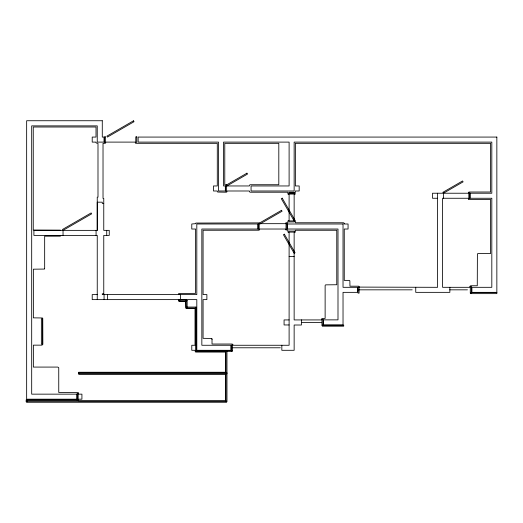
<?xml version="1.0" encoding="UTF-8"?>
<svg xmlns="http://www.w3.org/2000/svg" width="523" height="523" viewBox="0 0 523 523"><rect width="100%" height="100%" fill="white"/><g stroke="black" fill="none" stroke-linecap="round" stroke-linejoin="round"><path stroke-width="0.78" d="M97.245 299.62L97.245 235.402L33.903 235.402L33.903 230.368L97.245 230.368L97.245 202.179L102.279 202.179L102.279 203.447L103.763 203.447M60.864 235.402L60.766 235.657A0.974 0.974 0 0 1 60.446 236.01A1.039 1.039 0 0 1 60.08 236.167L44.664 236.187L44.664 268.279A1.046 1.046 0 0 1 44.592 268.567L44.37 268.894M63.041 230.368L91.649 213.855L91.12 212.933L62.512 229.453L63.041 230.368L63.041 235.402M443.432 193.229L463.097 181.873L462.567 180.958L442.903 192.314L443.432 193.229L443.432 198.263M286.055 222.883L287.872 222.765L287.879 221.321A0.954 0.954 0 0 1 288.389 220.562L289.108 220.412L289.108 194.569L288.173 194.275A0.974 0.974 0 0 1 288.042 194.125A1.026 1.026 0 0 1 287.892 193.758L287.872 192.222L250.301 192.216A0.954 0.954 0 0 1 250.014 192.144L249.922 192.104A1.053 1.053 0 0 1 249.419 191.483L249.393 190.993L227.126 190.993L227.008 191.686A1.053 1.053 0 0 1 226.59 192.111L226.505 192.144A0.954 0.954 0 0 1 226.217 192.216L217.731 192.052A0.981 0.981 0 0 1 217.581 191.928A1.053 1.053 0 0 1 217.457 191.771A1 1 0 0 1 217.306 191.411L217.287 190.993L213.482 190.993L213.482 185.959L217.287 185.959L217.287 143.335L136.091 143.315A1.013 1.013 0 0 1 135.817 143.217A1.053 1.053 0 0 1 135.444 142.877M294.56 194.549L294.142 194.569L294.142 220.412M437.561 198.263L432.521 198.263L432.521 193.229L468.32 193.229L468.445 192.529A0.974 0.974 0 0 1 468.693 192.229L468.771 192.17A1.039 1.039 0 0 1 469.131 192.019L490.587 192L490.587 143.335L295.371 143.335L295.371 185.959L299.176 185.959L299.176 190.993L295.371 190.993L295.077 194.275A1.053 1.053 0 0 1 294.554 194.556M289.108 256.551L294.142 256.551M357.497 289.834L412.202 289.834M449.688 289.834L467.431 289.834M103.763 293.789L102.279 293.789L102.279 294.586L196.811 294.586L196.811 223.994L257.891 223.994L257.891 229.028L201.845 229.028L201.845 345.265L230.82 345.265L230.82 350.299L196.811 350.299L196.811 299.62L92.211 299.62L92.211 294.586L97.245 294.586M178.853 294.364L179.866 294.364M178.853 300.405L179.866 300.405M289.108 319.926L284.074 319.926L284.074 324.96L289.108 324.96M302.013 322.443L321.364 322.443M232.591 347.782L280.335 347.782M78.705 372.755L226.91 372.755L226.91 373.762L78.705 373.762M294.56 220.431L295.292 221.033A1.046 1.046 0 0 1 295.364 221.321L295.371 222.765L343.35 222.765A1.046 1.046 0 0 1 343.637 222.837L343.964 223.06A1.046 1.046 0 0 1 344.16 223.308M60.629 230.368L60.59 230.329A1.053 1.053 0 0 0 60.354 230.153L33.256 230.035L33.256 127.004L96.016 127.004L96.016 137.072L92.211 137.072L92.211 142.106L96.016 142.106L96.036 142.524A1.026 1.026 0 0 0 96.186 142.89A0.974 0.974 0 0 0 96.31 143.041L97.991 143.335L97.991 197.145L97.245 197.145L97.245 230.368M468.615 199.198L468.32 198.263L442.595 198.263L442.595 287.317L469.778 287.317L469.778 286.656A1.046 1.046 0 0 1 469.85 286.369L470.687 285.754L477.27 285.748L477.394 254.06A0.974 0.974 0 0 1 477.643 253.76L477.721 253.694A1.039 1.039 0 0 1 478.081 253.55L490.587 253.524L490.587 199.492L469.131 199.472A1.046 1.046 0 0 1 468.608 199.198M211.952 338.95L211.795 338.695A0.974 0.974 0 0 0 211.495 338.446L203.074 338.329L203.074 299.62L206.879 299.62L206.879 294.586L203.074 294.586L203.074 230.257L258.97 230.218A1.039 1.039 0 0 0 259.238 230.087L259.683 229.028L285.525 229.028L285.571 229.545A1.039 1.039 0 0 0 285.695 229.813L287.872 230.257L287.918 231.892A1.039 1.039 0 0 0 288.042 232.16L289.108 232.611L289.108 345.265L232.944 345.265L232.827 344.565M344.141 223.295L344.258 223.994L348.063 223.994L348.063 229.028L344.258 229.028L344.258 280.38L349.057 280.38A1.046 1.046 0 0 1 349.344 280.452L349.671 280.674A1.046 1.046 0 0 1 349.867 280.923L349.965 286.192L358.673 286.199L359.51 286.82A1.046 1.046 0 0 1 359.582 287.101L437.561 287.317L437.555 193.229M259.604 223.386L259.454 223.131A0.974 0.974 0 0 0 259.153 222.883L195.877 223.06A1.053 1.053 0 0 0 195.7 223.295L195.654 223.386A0.954 0.954 0 0 0 195.582 223.674L191.778 223.994L191.778 229.028L195.582 229.028L195.582 293.357L178.886 293.475A1.053 1.053 0 0 0 178.644 293.651L178.35 294.586M227.087 185.443L227.126 185.959L249.393 185.959L249.51 185.26A1.053 1.053 0 0 1 249.935 184.835L250.014 184.802A0.954 0.954 0 0 1 250.301 184.73L278.811 184.73L278.811 143.335L224.779 143.335L224.779 184.73L226.217 184.73A0.954 0.954 0 0 1 226.505 184.802L226.596 184.848A1.053 1.053 0 0 1 226.76 184.959M212.024 339.237L212.024 344.029L232.035 344.036A1.046 1.046 0 0 1 232.323 344.108L232.65 344.33A1.046 1.046 0 0 1 232.846 344.579M449.865 287.317L449.865 292.35L415.746 292.35L415.746 287.317M301.411 319.867L301.411 325.012L294.142 325.012L294.142 350.299L281.832 350.299L281.832 345.265M294.142 251.517L294.142 232.611L294.56 232.591A1.039 1.039 0 0 0 294.92 232.441A0.974 0.974 0 0 0 295.077 232.31A0.974 0.974 0 0 0 295.253 232.075L295.371 230.257L336.766 230.257L336.766 284.741L325.659 284.858A0.954 0.954 0 0 0 325.339 285.133A1.053 1.053 0 0 0 325.247 285.27L325.201 285.362A0.954 0.954 0 0 0 325.129 285.65L325.129 318.415L322.345 318.415L321.553 318.945A1.046 1.046 0 0 0 321.455 319.22L321.436 319.926L294.142 319.926L294.142 252.289M180.461 294.586L180.461 299.62M178.35 299.62L178.474 300.875A0.974 0.974 0 0 0 178.722 301.183A1.046 1.046 0 0 0 179.16 301.392L185.626 301.411L185.796 308.119A0.981 0.981 0 0 0 185.992 308.341A1.053 1.053 0 0 0 186.155 308.452L186.247 308.492A0.954 0.954 0 0 0 186.534 308.563L195.02 308.57L195.02 345.265L191.778 345.265L191.778 350.299L195.02 350.299L195.314 351.789A0.974 0.974 0 0 0 195.556 351.966A1.026 1.026 0 0 0 195.831 352.071L225.452 352.09L225.452 372.252L78.705 372.252L78.705 374.265L225.452 374.265L225.452 400.749L78.3 400.749L78.672 399.186L81.921 399.186L81.921 394.152L78.672 394.152L78.555 393.002A0.974 0.974 0 0 0 78.143 392.59L78.051 392.551A1.046 1.046 0 0 0 77.764 392.479L58.759 392.472L58.746 367.891A1 1 0 0 0 58.589 367.525L57.752 367.081L33.367 367.081L33.367 345.154L41.971 345.147L42.853 344.343L42.755 318.383A0.974 0.974 0 0 0 42.579 318.147A0.974 0.974 0 0 0 42.343 317.971L33.367 317.853L33.367 269.188L44.135 269.07A1.046 1.046 0 0 0 44.357 268.92M107.431 294.586L107.431 299.62M106.731 230.368L106.731 235.402M104.07 294.586L104.07 299.62M103.763 294.586L103.763 235.402L109.248 235.402L109.248 230.368L103.763 230.368L103.763 198.413L103.024 198.413L103.024 143.335L104.953 143.328A0.954 0.954 0 0 0 105.234 143.256L105.326 143.217A1.053 1.053 0 0 0 105.738 142.805L105.862 142.106L135.28 142.106L135.3 142.524A1.013 1.013 0 0 0 135.45 142.89M96.075 230.368L96.075 235.402M211.939 338.93A0.974 0.974 0 0 1 212.011 339.218M286.035 222.916A0.954 0.954 0 0 0 285.532 223.674L259.676 223.674A0.974 0.974 0 0 0 259.591 223.367M133.496 120.8L106.901 136.15L107.431 137.072L134.025 121.715L133.496 120.8M246.948 173.172L226.381 185.037L226.917 185.959L247.477 174.087L246.948 173.172M282.237 198.165L281.315 198.694L294.142 220.902L295.057 220.373L282.237 198.165M281.544 210.305L259.415 223.079L259.944 223.994L282.074 211.22L281.544 210.305M284.349 234.193L283.433 234.722L294.142 253.269L295.057 252.74L284.349 234.193M102.279 120.735L26.653 120.735L26.653 399.186L76.888 399.186L76.888 394.152L31.687 394.152L31.687 125.88L97.245 125.88L97.245 142.106L104.07 142.106L104.07 137.072L102.279 137.072L102.279 120.735M105.358 136.843L104.345 136.843L104.345 142.328L105.358 142.328L105.358 136.843M136.791 136.843L135.784 136.843L135.784 142.328L136.791 142.328L136.791 136.843M496.85 137.072L138.137 137.072L138.137 142.106L218.516 142.106L218.516 190.993L225.341 190.993L225.341 185.959L223.55 185.959L223.55 142.106L289.108 142.106L289.108 185.959L251.066 185.959L251.066 190.993L294.142 190.993L294.142 142.106L491.816 142.106L491.816 193.229L470.112 193.229L470.112 198.263L491.816 198.263L491.816 287.317L471.903 287.317L471.903 292.35L496.85 292.35L496.85 137.072M226.629 185.737L225.616 185.737L225.616 191.215L226.629 191.215L226.629 185.737M294.142 192.274L289.108 192.274L289.108 193.288L294.142 193.288L294.142 192.274M294.364 193.059L288.879 193.059L288.879 194.072L294.364 194.072L294.364 193.059M469.837 193.007L468.824 193.007L468.824 198.485L469.837 198.485L469.837 193.007M294.364 220.915L288.879 220.915L288.879 221.929L294.364 221.929L294.364 220.915M259.179 223.772L258.172 223.772L258.172 229.251L259.179 229.251L259.179 223.772M287.035 223.772L286.029 223.772L286.029 229.251L287.035 229.251L287.035 223.772M343.029 223.994L287.317 223.994L287.317 229.028L337.995 229.028L337.995 319.867L323.449 319.867L323.449 325.012L343.029 325.012L343.029 292.35L357.457 292.35L357.457 287.317L343.029 287.317L343.029 223.994M294.364 231.094L288.879 231.094L288.879 232.107L294.364 232.107L294.364 231.094M471.288 286.754L470.282 286.754L470.282 293.128L471.288 293.128L471.288 286.754M359.085 287.199L358.072 287.199L358.072 293.128L359.085 293.128L359.085 287.199M496.85 292.625L470.785 292.625L470.785 293.638L496.85 293.638L496.85 292.625M186.633 299.895L179.356 299.895L179.356 300.908L186.633 300.908L186.633 299.895M187.136 300.405L186.123 300.405L186.123 307.563L187.136 307.563L187.136 300.405M196.027 307.06L186.633 307.06L186.633 308.067L196.027 308.067L196.027 307.06M196.53 307.563L195.524 307.563L195.524 351.077L196.53 351.077L196.53 307.563M42.376 318.86L41.363 318.86L41.363 344.147L42.376 344.147L42.376 318.86M322.946 319.422L321.939 319.422L321.939 325.685L322.946 325.685L322.946 319.422M343.696 325.182L322.443 325.182L322.443 326.189L343.696 326.189L343.696 325.182M232.441 345.036L231.434 345.036L231.434 351.077L232.441 351.077L232.441 345.036M231.937 350.573L196.027 350.573L196.027 351.587L231.937 351.587L231.937 350.573M226.962 351.077L225.949 351.077L225.949 401.756L226.962 401.756L226.962 351.077M78.175 393.479L77.162 393.479L77.162 399.971L78.175 399.971L78.175 393.479M77.666 399.461L26.653 399.461L26.653 400.474L77.666 400.474L77.666 399.461M27.157 399.971L26.15 399.971L26.15 401.756L27.157 401.756L27.157 399.971M226.459 401.252L26.653 401.252L26.653 402.265L226.459 402.265L226.459 401.252"/></g></svg>
